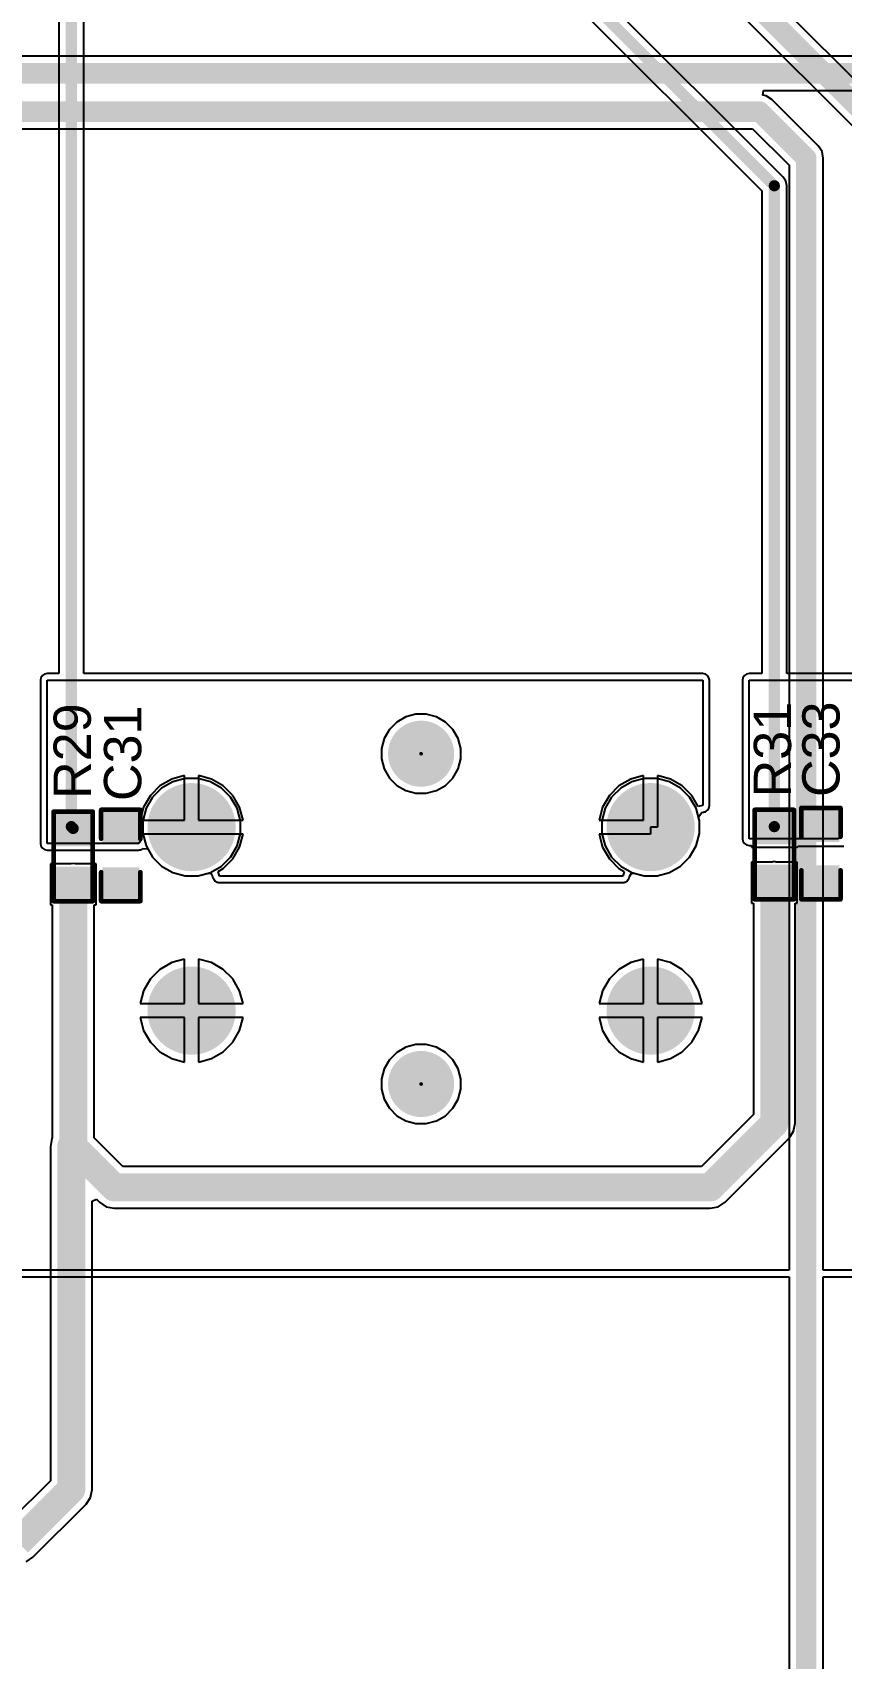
# Model space of a CAD drawing. Header units: millimetres. Extents: x -3 to 175, y -4 to 177.
# Drawn here: x 93.51 to 115.54, y 64.91 to 109.22 of the extents above; entities that cross this region are included whole.
import ezdxf

# ---------------------------------------------------------------- set-up
doc = ezdxf.new("R2010")
doc.units = ezdxf.units.MM
for name, color, linetype in [('BottomLayer', 5, 'Continuous'), ('BottomSolder', 6, 'Continuous'), ('MultiLayer', 9, 'Continuous'), ('PadHoleLayer', 156, 'Continuous'), ('TopLayer', 1, 'Continuous'), ('TopOverlay', 2, 'Continuous'), ('TopPaste', 8, 'Continuous'), ('TopSolder', 216, 'Continuous')]:
    doc.layers.add(name, color=color, linetype=linetype)
doc.styles.add('Arial', font='', dxfattribs={"height": 0.2})
doc.styles.get('Arial').set_extended_font_data('Arial')

# ---------------------------------------------------------------- blocks, each defined once
blk = doc.blocks.new('R___0603_27')
at = {"layer": 'TopLayer'}
for points in [[(-0.381, 0.4445), (-0.381, -0.4445), (-1.143, -0.4445), (-1.143, 0.4445)], [(1.143, 0.4445), (1.143, -0.4445), (0.381, -0.4445), (0.381, 0.4445)]]:
    blk.add_hatch(color=1, dxfattribs=at).paths.add_polyline_path(points)
at = {"layer": 'TopPaste'}
for points in [[(-0.381, 0.4445), (-0.381, -0.4445), (-1.143, -0.4445), (-1.143, 0.4445)], [(1.143, 0.4445), (1.143, -0.4445), (0.381, -0.4445), (0.381, 0.4445)]]:
    blk.add_hatch(color=8, dxfattribs=at).paths.add_polyline_path(points)
at = {"layer": 'TopSolder'}
for points in [[(-0.2794, 0.5461), (-0.2794, -0.5461), (-1.2446, -0.5461), (-1.2446, 0.5461)], [(1.2446, 0.5461), (1.2446, -0.5461), (0.2794, -0.5461), (0.2794, 0.5461)]]:
    blk.add_hatch(color=216, dxfattribs=at).paths.add_polyline_path(points)
at = {"layer": 'TopOverlay', "const_width": 0.127}
for points in [[(-1.2192, 0.5334), (1.2192, 0.5334)], [(-1.2192, 0.5334), (-1.2192, -0.5334)], [(1.2192, 0.5334), (1.2192, -0.5334)], [(-1.2192, -0.5334), (1.2192, -0.5334)]]:
    blk.add_lwpolyline(points, dxfattribs=at)
at = {"layer": 'TopOverlay', "const_width": 0.0635}
for points in [[(-1.25095, 0.5334, 1), (-1.18745, 0.5334, 1)], [(-1.25095, 0.5334, 1), (-1.18745, 0.5334, 1)], [(1.18745, 0.5334, 1), (1.25095, 0.5334, 1)], [(1.18745, 0.5334, 1), (1.25095, 0.5334, 1)], [(-1.25095, -0.5334, 1), (-1.18745, -0.5334, 1)], [(-1.25095, -0.5334, 1), (-1.18745, -0.5334, 1)], [(1.18745, -0.5334, 1), (1.25095, -0.5334, 1)], [(1.18745, -0.5334, 1), (1.25095, -0.5334, 1)]]:
    blk.add_lwpolyline(points, format="xyb", close=True, dxfattribs=at)
blk = doc.blocks.new('R___0603_29')
at = {"layer": 'TopLayer'}
for points in [[(-0.381, 0.4445), (-0.381, -0.4445), (-1.143, -0.4445), (-1.143, 0.4445)], [(1.143, 0.4445), (1.143, -0.4445), (0.381, -0.4445), (0.381, 0.4445)]]:
    blk.add_hatch(color=1, dxfattribs=at).paths.add_polyline_path(points)
at = {"layer": 'TopPaste'}
for points in [[(-0.381, 0.4445), (-0.381, -0.4445), (-1.143, -0.4445), (-1.143, 0.4445)], [(1.143, 0.4445), (1.143, -0.4445), (0.381, -0.4445), (0.381, 0.4445)]]:
    blk.add_hatch(color=8, dxfattribs=at).paths.add_polyline_path(points)
at = {"layer": 'TopSolder'}
for points in [[(-0.2794, 0.5461), (-0.2794, -0.5461), (-1.2446, -0.5461), (-1.2446, 0.5461)], [(1.2446, 0.5461), (1.2446, -0.5461), (0.2794, -0.5461), (0.2794, 0.5461)]]:
    blk.add_hatch(color=216, dxfattribs=at).paths.add_polyline_path(points)
at = {"layer": 'TopOverlay', "const_width": 0.127}
for points in [[(-1.2192, 0.5334), (-1.2192, -0.5334)], [(-1.2192, 0.5334), (1.2192, 0.5334)], [(1.2192, 0.5334), (1.2192, -0.5334)], [(-1.2192, -0.5334), (1.2192, -0.5334)]]:
    blk.add_lwpolyline(points, dxfattribs=at)
at = {"layer": 'TopOverlay', "const_width": 0.0635}
for points in [[(-1.25095, 0.5334, 1), (-1.18745, 0.5334, 1)], [(-1.25095, 0.5334, 1), (-1.18745, 0.5334, 1)], [(1.18745, 0.5334, 1), (1.25095, 0.5334, 1)], [(1.18745, 0.5334, 1), (1.25095, 0.5334, 1)], [(-1.25095, -0.5334, 1), (-1.18745, -0.5334, 1)], [(-1.25095, -0.5334, 1), (-1.18745, -0.5334, 1)], [(1.18745, -0.5334, 1), (1.25095, -0.5334, 1)], [(1.18745, -0.5334, 1), (1.25095, -0.5334, 1)]]:
    blk.add_lwpolyline(points, format="xyb", close=True, dxfattribs=at)
blk = doc.blocks.new('B3F_4055_B_60')
at = {"layer": 'BottomLayer'}
h = blk.add_hatch(color=5, dxfattribs=at)
edge = h.paths.add_edge_path()
edge.add_arc((-6.25, 2.5), 1.15, 0, 360)
h = blk.add_hatch(color=5, dxfattribs=at)
edge = h.paths.add_edge_path()
edge.add_arc((6.25, 2.5), 1.15, 0, 360)
h = blk.add_hatch(color=5, dxfattribs=at)
edge = h.paths.add_edge_path()
edge.add_arc((-6.25, -2.5), 1.15, 0, 360)
h = blk.add_hatch(color=5, dxfattribs=at)
edge = h.paths.add_edge_path()
edge.add_arc((6.25, -2.5), 1.15, 0, 360)
at = {"layer": 'BottomSolder'}
h = blk.add_hatch(color=6, dxfattribs=at)
edge = h.paths.add_edge_path()
edge.add_arc((0, 4.5), 0.0508, 0, 360)
h = blk.add_hatch(color=6, dxfattribs=at)
edge = h.paths.add_edge_path()
edge.add_arc((-6.25, 2.5), 1.201, 0, 360)
h = blk.add_hatch(color=6, dxfattribs=at)
edge = h.paths.add_edge_path()
edge.add_arc((6.25, 2.5), 1.201, 0, 360)
h = blk.add_hatch(color=6, dxfattribs=at)
edge = h.paths.add_edge_path()
edge.add_arc((-6.25, -2.5), 1.201, 0, 360)
h = blk.add_hatch(color=6, dxfattribs=at)
edge = h.paths.add_edge_path()
edge.add_arc((6.25, -2.5), 1.201, 0, 360)
h = blk.add_hatch(color=6, dxfattribs=at)
edge = h.paths.add_edge_path()
edge.add_arc((0, -4.5), 0.0508, 0, 360)
at = {"layer": 'MultiLayer'}
h = blk.add_hatch(color=9, dxfattribs=at)
edge = h.paths.add_edge_path()
edge.add_arc((-6.25, 2.5), 1.15, 0, 360)
h = blk.add_hatch(color=9, dxfattribs=at)
edge = h.paths.add_edge_path()
edge.add_arc((6.25, 2.5), 1.15, 0, 360)
h = blk.add_hatch(color=9, dxfattribs=at)
edge = h.paths.add_edge_path()
edge.add_arc((-6.25, -2.5), 1.15, 0, 360)
h = blk.add_hatch(color=9, dxfattribs=at)
edge = h.paths.add_edge_path()
edge.add_arc((6.25, -2.5), 1.15, 0, 360)
at = {"layer": 'PadHoleLayer'}
h = blk.add_hatch(color=156, dxfattribs=at)
edge = h.paths.add_edge_path()
edge.add_arc((0, 4.5), 0.9, 0, 360)
h = blk.add_hatch(color=156, dxfattribs=at)
edge = h.paths.add_edge_path()
edge.add_arc((-6.25, 2.5), 0.65, 0, 360)
h = blk.add_hatch(color=156, dxfattribs=at)
edge = h.paths.add_edge_path()
edge.add_arc((6.25, 2.5), 0.65, 0, 360)
h = blk.add_hatch(color=156, dxfattribs=at)
edge = h.paths.add_edge_path()
edge.add_arc((-6.25, -2.5), 0.65, 0, 360)
h = blk.add_hatch(color=156, dxfattribs=at)
edge = h.paths.add_edge_path()
edge.add_arc((6.25, -2.5), 0.65, 0, 360)
h = blk.add_hatch(color=156, dxfattribs=at)
edge = h.paths.add_edge_path()
edge.add_arc((0, -4.5), 0.9, 0, 360)
at = {"layer": 'TopLayer'}
h = blk.add_hatch(color=1, dxfattribs=at)
edge = h.paths.add_edge_path()
edge.add_arc((-6.25, 2.5), 1.15, 0, 360)
h = blk.add_hatch(color=1, dxfattribs=at)
edge = h.paths.add_edge_path()
edge.add_arc((6.25, 2.5), 1.15, 0, 360)
h = blk.add_hatch(color=1, dxfattribs=at)
edge = h.paths.add_edge_path()
edge.add_arc((-6.25, -2.5), 1.15, 0, 360)
h = blk.add_hatch(color=1, dxfattribs=at)
edge = h.paths.add_edge_path()
edge.add_arc((6.25, -2.5), 1.15, 0, 360)
at = {"layer": 'TopSolder'}
h = blk.add_hatch(color=216, dxfattribs=at)
edge = h.paths.add_edge_path()
edge.add_arc((0, 4.5), 0.0508, 0, 360)
h = blk.add_hatch(color=216, dxfattribs=at)
edge = h.paths.add_edge_path()
edge.add_arc((-6.25, 2.5), 1.201, 0, 360)
h = blk.add_hatch(color=216, dxfattribs=at)
edge = h.paths.add_edge_path()
edge.add_arc((6.25, 2.5), 1.201, 0, 360)
h = blk.add_hatch(color=216, dxfattribs=at)
edge = h.paths.add_edge_path()
edge.add_arc((-6.25, -2.5), 1.201, 0, 360)
h = blk.add_hatch(color=216, dxfattribs=at)
edge = h.paths.add_edge_path()
edge.add_arc((6.25, -2.5), 1.201, 0, 360)
h = blk.add_hatch(color=216, dxfattribs=at)
edge = h.paths.add_edge_path()
edge.add_arc((0, -4.5), 0.0508, 0, 360)
blk = doc.blocks.new('C___0603_142')
at = {"layer": 'TopLayer'}
for points in [[(-0.381, 0.445), (-0.381, -0.445), (-1.143, -0.445), (-1.143, 0.445)], [(1.143, 0.445), (1.143, -0.445), (0.381, -0.445), (0.381, 0.445)]]:
    blk.add_hatch(color=1, dxfattribs=at).paths.add_polyline_path(points)
at = {"layer": 'TopPaste'}
for points in [[(-0.381, 0.445), (-0.381, -0.445), (-1.143, -0.445), (-1.143, 0.445)], [(1.143, 0.445), (1.143, -0.445), (0.381, -0.445), (0.381, 0.445)]]:
    blk.add_hatch(color=8, dxfattribs=at).paths.add_polyline_path(points)
at = {"layer": 'TopSolder'}
for points in [[(-0.321, 0.504), (-0.321, -0.504), (-1.203, -0.504), (-1.203, 0.504)], [(1.203, 0.504), (1.203, -0.504), (0.321, -0.504), (0.321, 0.504)]]:
    blk.add_hatch(color=216, dxfattribs=at).paths.add_polyline_path(points)
at = {"layer": 'TopOverlay', "const_width": 0.127}
for points in [[(-0.457, 0.533), (-1.245, 0.533)], [(-1.245, -0.533), (-1.245, 0.533)], [(1.245, 0.533), (0.457, 0.533)], [(1.245, -0.533), (1.245, 0.533)], [(-0.457, -0.533), (-1.245, -0.533)], [(1.245, -0.533), (0.457, -0.533)]]:
    blk.add_lwpolyline(points, dxfattribs=at)
at = {"layer": 'TopOverlay', "const_width": 0.0635}
for points in [[(-1.276, 0.533, 1), (-1.213, 0.533, 1)], [(-1.276, 0.533, 1), (-1.213, 0.533, 1)], [(-0.489, 0.533, 1), (-0.425, 0.533, 1)], [(0.425, 0.533, 1), (0.489, 0.533, 1)], [(1.213, 0.533, 1), (1.276, 0.533, 1)], [(1.213, 0.533, 1), (1.276, 0.533, 1)], [(-1.276, -0.533, 1), (-1.213, -0.533, 1)], [(-1.276, -0.533, 1), (-1.213, -0.533, 1)], [(-0.489, -0.533, 1), (-0.425, -0.533, 1)], [(0.425, -0.533, 1), (0.489, -0.533, 1)], [(1.213, -0.533, 1), (1.276, -0.533, 1)], [(1.213, -0.533, 1), (1.276, -0.533, 1)]]:
    blk.add_lwpolyline(points, format="xyb", close=True, dxfattribs=at)
blk = doc.blocks.new('C___0603_144')
at = {"layer": 'TopLayer'}
for points in [[(-0.381, 0.445), (-0.381, -0.445), (-1.143, -0.445), (-1.143, 0.445)], [(1.143, 0.445), (1.143, -0.445), (0.381, -0.445), (0.381, 0.445)]]:
    blk.add_hatch(color=1, dxfattribs=at).paths.add_polyline_path(points)
at = {"layer": 'TopPaste'}
for points in [[(-0.381, 0.445), (-0.381, -0.445), (-1.143, -0.445), (-1.143, 0.445)], [(1.143, 0.445), (1.143, -0.445), (0.381, -0.445), (0.381, 0.445)]]:
    blk.add_hatch(color=8, dxfattribs=at).paths.add_polyline_path(points)
at = {"layer": 'TopSolder'}
for points in [[(-0.321, 0.504), (-0.321, -0.504), (-1.203, -0.504), (-1.203, 0.504)], [(1.203, 0.504), (1.203, -0.504), (0.321, -0.504), (0.321, 0.504)]]:
    blk.add_hatch(color=216, dxfattribs=at).paths.add_polyline_path(points)
at = {"layer": 'TopOverlay', "const_width": 0.127}
for points in [[(-0.457, 0.533), (-1.245, 0.533)], [(-1.245, -0.533), (-1.245, 0.533)], [(1.245, 0.533), (0.457, 0.533)], [(1.245, -0.533), (1.245, 0.533)], [(-0.457, -0.533), (-1.245, -0.533)], [(1.245, -0.533), (0.457, -0.533)]]:
    blk.add_lwpolyline(points, dxfattribs=at)
at = {"layer": 'TopOverlay', "const_width": 0.0635}
for points in [[(-1.276, 0.533, 1), (-1.213, 0.533, 1)], [(-1.276, 0.533, 1), (-1.213, 0.533, 1)], [(-0.489, 0.533, 1), (-0.425, 0.533, 1)], [(0.425, 0.533, 1), (0.489, 0.533, 1)], [(1.213, 0.533, 1), (1.276, 0.533, 1)], [(1.213, 0.533, 1), (1.276, 0.533, 1)], [(-1.276, -0.533, 1), (-1.213, -0.533, 1)], [(-1.276, -0.533, 1), (-1.213, -0.533, 1)], [(-0.489, -0.533, 1), (-0.425, -0.533, 1)], [(0.425, -0.533, 1), (0.489, -0.533, 1)], [(1.213, -0.533, 1), (1.276, -0.533, 1)], [(1.213, -0.533, 1), (1.276, -0.533, 1)]]:
    blk.add_lwpolyline(points, format="xyb", close=True, dxfattribs=at)

msp = doc.modelspace()

# ---------------------------------------------------------------- linework, layer by layer
at = {"layer": 'BottomLayer'}
for p, q in [((134.01, 108.569), (85.689, 108.569)), ((113.399, 107.509), (113.412, 107.636)), ((113.488, 107.492), (113.399, 107.509)), ((113.412, 107.636), (133.817, 107.636)), ((113.639, 107.391), (113.488, 107.492)), ((114.906, 106.124), (113.639, 107.391)), ((85.115, 106.595), (113.116, 106.595)), ((113.116, 106.595), (114.11, 105.601)), ((115.007, 105.973), (114.906, 106.124)), ((115.042, 105.794), (115.007, 105.973)), ((114.11, 105.601), (114.11, 75.492)), ((115.042, 75.492), (115.042, 105.794)), ((103.427, 90.427), (103.227, 90.227)), ((103.673, 90.569), (103.427, 90.427)), ((103.947, 90.643), (103.673, 90.569)), ((104.231, 90.643), (103.947, 90.643)), ((104.505, 90.569), (104.231, 90.643)), ((104.751, 90.427), (104.505, 90.569)), ((104.952, 90.227), (104.751, 90.427)), ((103.085, 89.981), (103.011, 89.707)), ((103.227, 90.227), (103.085, 89.981)), ((105.094, 89.981), (104.952, 90.227)), ((105.167, 89.707), (105.094, 89.981)), ((103.011, 89.707), (103.011, 89.423)), ((105.167, 89.423), (105.167, 89.707)), ((103.011, 89.423), (103.085, 89.149)), ((103.085, 89.149), (103.227, 88.903)), ((104.952, 88.903), (105.094, 89.149)), ((105.094, 89.149), (105.167, 89.423)), ((97.024, 88.627), (96.777, 88.38)), ((97.327, 88.802), (97.024, 88.627)), ((97.665, 88.892), (97.327, 88.802)), ((98.014, 88.892), (97.665, 88.892)), ((98.352, 88.802), (98.014, 88.892)), ((98.655, 88.627), (98.352, 88.802)), ((98.902, 88.38), (98.655, 88.627)), ((103.227, 88.903), (103.427, 88.702)), ((103.427, 88.702), (103.673, 88.56)), ((104.505, 88.56), (104.751, 88.702)), ((104.751, 88.702), (104.952, 88.903)), ((109.524, 88.627), (109.277, 88.38)), ((109.827, 88.802), (109.524, 88.627)), ((110.164, 88.892), (109.827, 88.802)), ((110.514, 88.892), (110.164, 88.892)), ((110.852, 88.802), (110.514, 88.892)), ((111.154, 88.627), (110.852, 88.802)), ((111.402, 88.38), (111.154, 88.627)), ((96.777, 88.38), (96.602, 88.077)), ((99.077, 88.077), (98.902, 88.38)), ((103.673, 88.56), (103.947, 88.487)), ((103.947, 88.487), (104.231, 88.487)), ((104.231, 88.487), (104.505, 88.56)), ((109.277, 88.38), (109.102, 88.077)), ((111.576, 88.077), (111.402, 88.38)), ((96.602, 88.077), (96.512, 87.739)), ((96.512, 87.739), (96.512, 87.39)), ((99.167, 87.739), (99.077, 88.077)), ((99.167, 87.39), (99.167, 87.739)), ((109.102, 88.077), (109.011, 87.739)), ((109.011, 87.739), (109.011, 87.39)), ((111.667, 87.739), (111.576, 88.077)), ((111.667, 87.39), (111.667, 87.739)), ((96.512, 87.39), (96.602, 87.052)), ((99.077, 87.052), (99.167, 87.39)), ((109.011, 87.39), (109.102, 87.052)), ((111.576, 87.052), (111.667, 87.39)), ((96.602, 87.052), (96.777, 86.749)), ((98.902, 86.749), (99.077, 87.052)), ((109.102, 87.052), (109.277, 86.749)), ((111.402, 86.749), (111.576, 87.052)), ((96.777, 86.749), (97.024, 86.502)), ((97.024, 86.502), (97.327, 86.327)), ((98.352, 86.327), (98.655, 86.502)), ((98.655, 86.502), (98.902, 86.749)), ((109.277, 86.749), (109.524, 86.502)), ((109.524, 86.502), (109.827, 86.327)), ((110.852, 86.327), (111.154, 86.502)), ((111.154, 86.502), (111.402, 86.749)), ((97.327, 86.327), (97.665, 86.237)), ((97.665, 86.237), (98.014, 86.237)), ((98.014, 86.237), (98.352, 86.327)), ((109.827, 86.327), (110.164, 86.237)), ((110.164, 86.237), (110.514, 86.237)), ((110.514, 86.237), (110.852, 86.327)), ((97.297, 83.873), (96.977, 83.688)), ((97.649, 83.967), (97.297, 83.873)), ((97.649, 82.755), (97.649, 83.967)), ((98.381, 83.873), (98.03, 83.967)), ((98.03, 83.967), (98.03, 82.755)), ((98.701, 83.688), (98.381, 83.873)), ((109.797, 83.873), (109.477, 83.688)), ((110.149, 83.967), (109.797, 83.873)), ((110.149, 82.755), (110.149, 83.967)), ((110.881, 83.873), (110.53, 83.967)), ((110.53, 83.967), (110.53, 82.755)), ((111.201, 83.688), (110.881, 83.873)), ((96.716, 83.427), (96.531, 83.106)), ((96.977, 83.688), (96.716, 83.427)), ((98.963, 83.427), (98.701, 83.688)), ((99.148, 83.106), (98.963, 83.427)), ((109.216, 83.427), (109.031, 83.106)), ((109.477, 83.688), (109.216, 83.427)), ((111.463, 83.427), (111.201, 83.688)), ((111.647, 83.106), (111.463, 83.427)), ((96.531, 83.106), (96.437, 82.755)), ((99.242, 82.755), (99.148, 83.106)), ((109.031, 83.106), (108.937, 82.755)), ((111.742, 82.755), (111.647, 83.106)), ((96.437, 82.755), (97.649, 82.755)), ((98.03, 82.755), (99.242, 82.755)), ((108.937, 82.755), (110.149, 82.755)), ((110.53, 82.755), (111.742, 82.755)), ((97.649, 82.374), (96.437, 82.374)), ((96.437, 82.374), (96.531, 82.023)), ((96.531, 82.023), (96.716, 81.702)), ((97.649, 81.162), (97.649, 82.374)), ((99.242, 82.374), (98.03, 82.374)), ((98.03, 82.374), (98.03, 81.162)), ((98.963, 81.702), (99.148, 82.023)), ((99.148, 82.023), (99.242, 82.374)), ((110.149, 82.374), (108.937, 82.374)), ((108.937, 82.374), (109.031, 82.023)), ((109.031, 82.023), (109.216, 81.702)), ((110.149, 81.162), (110.149, 82.374)), ((111.742, 82.374), (110.53, 82.374)), ((110.53, 82.374), (110.53, 81.162)), ((111.463, 81.702), (111.647, 82.023)), ((111.647, 82.023), (111.742, 82.374)), ((96.716, 81.702), (96.977, 81.441)), ((98.701, 81.441), (98.963, 81.702)), ((103.673, 81.569), (103.427, 81.427)), ((103.947, 81.642), (103.673, 81.569)), ((104.231, 81.642), (103.947, 81.642)), ((104.505, 81.569), (104.231, 81.642)), ((104.751, 81.427), (104.505, 81.569)), ((109.216, 81.702), (109.477, 81.441)), ((111.201, 81.441), (111.463, 81.702)), ((96.977, 81.441), (97.297, 81.256)), ((97.297, 81.256), (97.649, 81.162)), ((98.03, 81.162), (98.381, 81.256)), ((98.381, 81.256), (98.701, 81.441)), ((103.227, 81.226), (103.085, 80.98)), ((103.427, 81.427), (103.227, 81.226)), ((104.952, 81.226), (104.751, 81.427)), ((105.094, 80.98), (104.952, 81.226)), ((109.477, 81.441), (109.797, 81.256)), ((109.797, 81.256), (110.149, 81.162)), ((110.53, 81.162), (110.881, 81.256)), ((110.881, 81.256), (111.201, 81.441)), ((103.085, 80.98), (103.011, 80.706)), ((103.011, 80.706), (103.011, 80.423)), ((105.167, 80.706), (105.094, 80.98)), ((105.167, 80.423), (105.167, 80.706)), ((103.011, 80.423), (103.085, 80.148)), ((105.094, 80.148), (105.167, 80.423)), ((103.085, 80.148), (103.227, 79.903)), ((103.227, 79.903), (103.427, 79.702)), ((104.751, 79.702), (104.952, 79.903)), ((104.952, 79.903), (105.094, 80.148)), ((103.427, 79.702), (103.673, 79.56)), ((103.673, 79.56), (103.947, 79.487)), ((103.947, 79.487), (104.231, 79.487)), ((104.231, 79.487), (104.505, 79.56)), ((104.505, 79.56), (104.751, 79.702)), ((114.11, 75.492), (92.572, 75.492)), ((135.297, 75.492), (115.042, 75.492)), ((92.249, 75.311), (114.11, 75.311)), ((114.11, 75.311), (114.11, 59.407)), ((115.042, 59.407), (115.042, 75.311)), ((115.042, 75.311), (135.297, 75.311))]:
    msp.add_line(p, q, dxfattribs=at)
at = {"layer": 'BottomLayer', "const_width": 0.559}
for points in [[(85.496, 108.102), (134.01, 108.102)], [(85.115, 107.061), (113.309, 107.061)], [(113.309, 107.061), (114.576, 105.794)], [(114.576, 59.284), (114.576, 105.794)]]:
    msp.add_lwpolyline(points, dxfattribs=at)
at = {"layer": 'BottomLayer', "const_width": 0.279}
for points in [[(113.17, 107.061, 1), (113.449, 107.061, 1)], [(113.17, 107.061, 1), (113.449, 107.061, 1)], [(114.436, 105.794, 1), (114.716, 105.794, 1)], [(114.436, 105.794, 1), (114.716, 105.794, 1)]]:
    msp.add_lwpolyline(points, format="xyb", close=True, dxfattribs=at)
at = {"layer": 'TopLayer'}
for p, q in [((113.946, 105.278), (80.169, 139.054)), ((125.444, 98.38), (84.896, 138.928)), ((79.713, 138.559), (113.371, 104.9)), ((84.1, 138.405), (124.921, 97.584)), ((94.228, 121.146), (94.228, 91.748)), ((94.901, 91.748), (94.901, 121.285)), ((114.018, 105.169), (113.946, 105.278)), ((114.044, 105.04), (114.018, 105.169)), ((114.044, 91.748), (114.044, 105.04)), ((113.371, 104.9), (113.371, 91.748)), ((93.834, 91.735), (93.776, 91.695)), ((93.904, 91.748), (93.834, 91.735)), ((94.228, 91.748), (93.904, 91.748)), ((111.76, 91.748), (94.901, 91.748)), ((111.829, 91.735), (111.76, 91.748)), ((111.888, 91.695), (111.829, 91.735)), ((112.952, 91.735), (112.893, 91.695)), ((113.022, 91.748), (112.952, 91.735)), ((113.371, 91.748), (113.022, 91.748)), ((130.937, 91.748), (114.044, 91.748)), ((93.736, 91.636), (93.722, 91.567)), ((93.722, 91.567), (93.722, 87.122)), ((93.776, 91.695), (93.736, 91.636)), ((93.904, 87.122), (93.904, 91.567)), ((93.904, 91.567), (111.76, 91.567)), ((111.76, 91.567), (111.76, 88.152)), ((111.927, 91.636), (111.888, 91.695)), ((111.941, 91.567), (111.927, 91.636)), ((111.941, 88.152), (111.941, 91.567)), ((112.854, 91.636), (112.84, 91.567)), ((112.84, 91.567), (112.84, 87.249)), ((112.893, 91.695), (112.854, 91.636)), ((113.022, 87.249), (113.022, 91.567)), ((113.022, 91.567), (130.937, 91.567)), ((103.427, 90.427), (103.227, 90.227)), ((103.673, 90.569), (103.427, 90.427)), ((103.947, 90.643), (103.673, 90.569)), ((104.231, 90.643), (103.947, 90.643)), ((104.505, 90.569), (104.231, 90.643)), ((104.751, 90.427), (104.505, 90.569)), ((104.952, 90.227), (104.751, 90.427)), ((103.085, 89.981), (103.011, 89.707)), ((103.227, 90.227), (103.085, 89.981)), ((105.094, 89.981), (104.952, 90.227)), ((105.167, 89.707), (105.094, 89.981)), ((103.011, 89.707), (103.011, 89.423)), ((105.167, 89.423), (105.167, 89.707)), ((103.011, 89.423), (103.085, 89.149)), ((103.085, 89.149), (103.227, 88.903)), ((104.952, 88.903), (105.094, 89.149)), ((105.094, 89.149), (105.167, 89.423)), ((96.977, 88.688), (96.716, 88.427)), ((97.297, 88.873), (96.977, 88.688)), ((97.649, 88.967), (97.297, 88.873)), ((97.649, 87.755), (97.649, 88.967)), ((98.381, 88.873), (98.03, 88.967)), ((98.03, 88.967), (98.03, 87.755)), ((98.701, 88.688), (98.381, 88.873)), ((98.963, 88.427), (98.701, 88.688)), ((103.227, 88.903), (103.427, 88.702)), ((103.427, 88.702), (103.673, 88.56)), ((104.505, 88.56), (104.751, 88.702)), ((104.751, 88.702), (104.952, 88.903)), ((109.477, 88.688), (109.216, 88.427)), ((109.797, 88.873), (109.477, 88.688)), ((110.149, 88.967), (109.797, 88.873)), ((110.149, 87.755), (110.149, 88.967)), ((110.881, 88.873), (110.53, 88.967)), ((110.53, 88.967), (110.53, 87.564)), ((111.201, 88.688), (110.881, 88.873)), ((111.463, 88.427), (111.201, 88.688)), ((96.716, 88.427), (96.531, 88.106)), ((99.148, 88.106), (98.963, 88.427)), ((103.673, 88.56), (103.947, 88.487)), ((103.947, 88.487), (104.231, 88.487)), ((104.231, 88.487), (104.505, 88.56)), ((109.216, 88.427), (109.031, 88.106)), ((111.633, 88.131), (111.463, 88.427)), ((96.531, 88.106), (96.437, 87.755)), ((96.437, 87.755), (97.649, 87.755)), ((98.03, 87.755), (99.242, 87.755)), ((99.242, 87.755), (99.148, 88.106)), ((109.031, 88.106), (108.937, 87.755)), ((108.937, 87.755), (110.149, 87.755)), ((111.753, 88.15), (111.633, 88.131)), ((111.644, 87.825), (111.646, 87.842)), ((111.667, 87.739), (111.644, 87.825)), ((111.646, 87.842), (111.738, 87.964)), ((111.667, 87.39), (111.667, 87.739)), ((111.738, 87.964), (111.78, 87.97)), ((111.76, 88.152), (111.753, 88.15)), ((111.78, 87.97), (111.8, 87.978)), ((111.8, 87.978), (111.822, 87.982)), ((111.822, 87.982), (111.829, 87.985)), ((111.829, 87.985), (111.84, 87.992)), ((111.829, 87.985), (111.829, 87.985)), ((111.829, 87.985), (111.829, 87.985)), ((111.84, 87.992), (111.846, 87.994)), ((111.846, 87.994), (111.855, 88.002)), ((111.855, 88.002), (111.859, 88.005)), ((111.859, 88.005), (111.888, 88.024)), ((111.888, 88.024), (111.908, 88.054)), ((111.888, 88.024), (111.888, 88.024)), ((111.888, 88.024), (111.888, 88.024)), ((111.908, 88.054), (111.927, 88.082)), ((111.927, 88.083), (111.934, 88.118)), ((111.927, 88.082), (111.927, 88.083)), ((111.927, 88.083), (111.927, 88.083)), ((111.934, 88.118), (111.941, 88.152)), ((111.941, 88.152), (111.941, 88.152)), ((111.941, 88.152), (111.941, 88.152)), ((99.242, 87.374), (96.437, 87.374)), ((96.437, 87.374), (96.477, 87.223)), ((99.148, 87.023), (99.242, 87.374)), ((110.339, 87.374), (108.937, 87.374)), ((108.937, 87.374), (109.031, 87.023)), ((110.53, 87.564), (110.339, 87.564)), ((110.339, 87.564), (110.339, 87.374)), ((111.576, 87.052), (111.667, 87.39)), ((115.552, 87.374), (115.457, 87.249)), ((93.722, 87.122), (93.736, 87.053)), ((93.736, 87.053), (93.776, 86.994)), ((93.776, 86.994), (93.834, 86.955)), ((93.834, 86.955), (93.904, 86.941)), ((96.4, 87.122), (93.904, 87.122)), ((93.904, 86.941), (96.4, 86.941)), ((96.477, 87.223), (96.4, 87.122)), ((96.4, 86.941), (96.412, 86.943)), ((96.412, 86.943), (96.424, 86.942)), ((96.424, 86.942), (96.446, 86.95)), ((96.446, 86.95), (96.469, 86.955)), ((96.469, 86.955), (96.479, 86.961)), ((96.479, 86.961), (96.491, 86.965)), ((96.491, 86.965), (96.501, 86.974)), ((96.501, 86.974), (96.515, 86.98)), ((96.515, 86.98), (96.628, 86.969)), ((96.628, 86.969), (96.659, 86.953)), ((96.659, 86.953), (96.777, 86.749)), ((98.963, 86.702), (99.148, 87.023)), ((109.031, 87.023), (109.216, 86.702)), ((111.402, 86.749), (111.576, 87.052)), ((112.84, 87.249), (112.854, 87.18)), ((112.854, 87.18), (112.893, 87.121)), ((112.893, 87.121), (112.952, 87.082)), ((112.952, 87.082), (113.022, 87.068)), ((115.457, 87.249), (113.022, 87.249)), ((113.022, 87.068), (113.085, 87.068)), ((113.085, 87.068), (113.085, 87.02)), ((113.085, 87.02), (114.33, 87.02)), ((114.33, 87.02), (114.355, 87.046)), ((114.33, 87.02), (114.33, 87.02)), ((114.355, 87.046), (115.6, 87.046)), ((94.56, 86.563), (93.993, 86.563)), ((93.993, 86.563), (93.993, 85.446)), ((94.615, 86.574), (94.56, 86.563)), ((94.67, 86.563), (94.615, 86.574)), ((95.237, 86.563), (94.67, 86.563)), ((95.237, 85.446), (95.237, 86.563)), ((96.777, 86.749), (97.024, 86.502)), ((97.024, 86.502), (97.327, 86.327)), ((98.561, 86.36), (98.701, 86.441)), ((98.701, 86.441), (98.963, 86.702)), ((109.216, 86.702), (109.477, 86.441)), ((109.477, 86.441), (109.617, 86.36)), ((110.852, 86.327), (111.154, 86.502)), ((111.154, 86.502), (111.402, 86.749)), ((113.652, 86.614), (113.085, 86.614)), ((113.085, 86.614), (113.085, 85.496)), ((113.707, 86.625), (113.652, 86.614)), ((113.762, 86.614), (113.707, 86.625)), ((114.33, 86.614), (113.762, 86.614)), ((114.33, 85.496), (114.33, 86.614)), ((97.327, 86.327), (97.665, 86.237)), ((97.665, 86.237), (98.014, 86.237)), ((98.014, 86.237), (98.261, 86.303)), ((98.261, 86.303), (98.361, 86.311)), ((98.361, 86.311), (98.412, 86.217)), ((98.412, 86.217), (98.42, 86.186)), ((98.42, 86.186), (98.426, 86.175)), ((98.426, 86.175), (98.428, 86.164)), ((98.428, 86.164), (98.441, 86.144)), ((98.441, 86.144), (98.452, 86.123)), ((98.452, 86.123), (98.461, 86.115)), ((98.461, 86.115), (98.467, 86.105)), ((98.467, 86.105), (98.487, 86.092)), ((98.487, 86.092), (98.505, 86.076)), ((98.505, 86.076), (98.516, 86.072)), ((98.516, 86.072), (98.526, 86.066)), ((98.526, 86.066), (98.549, 86.061)), ((98.549, 86.061), (98.572, 86.053)), ((98.595, 86.233), (98.561, 86.36)), ((98.572, 86.053), (98.584, 86.054)), ((98.584, 86.054), (98.595, 86.052)), ((109.583, 86.233), (98.595, 86.233)), ((98.595, 86.052), (109.583, 86.052)), ((109.617, 86.36), (109.583, 86.233)), ((109.583, 86.052), (109.595, 86.054)), ((109.595, 86.054), (109.607, 86.053)), ((109.607, 86.053), (109.629, 86.061)), ((109.629, 86.061), (109.652, 86.066)), ((109.652, 86.066), (109.662, 86.072)), ((109.662, 86.072), (109.674, 86.076)), ((109.674, 86.076), (109.692, 86.092)), ((109.692, 86.092), (109.711, 86.105)), ((109.711, 86.105), (109.718, 86.115)), ((109.718, 86.115), (109.727, 86.123)), ((109.727, 86.123), (109.737, 86.144)), ((109.737, 86.144), (109.751, 86.164)), ((109.751, 86.164), (109.753, 86.175)), ((109.753, 86.175), (109.758, 86.186)), ((109.758, 86.186), (109.766, 86.217)), ((109.766, 86.217), (109.818, 86.311)), ((109.818, 86.311), (109.918, 86.303)), ((109.918, 86.303), (110.164, 86.237)), ((110.164, 86.237), (110.514, 86.237)), ((110.514, 86.237), (110.852, 86.327)), ((93.993, 85.446), (94.045, 85.446)), ((94.045, 85.446), (94.045, 79.096)), ((95.185, 79.103), (95.185, 85.446)), ((95.185, 85.446), (95.237, 85.446)), ((113.085, 85.496), (113.138, 85.496)), ((113.138, 85.496), (113.138, 79.73)), ((114.277, 79.494), (114.277, 85.496)), ((114.277, 85.496), (114.33, 85.496)), ((97.297, 83.873), (96.977, 83.688)), ((97.649, 83.967), (97.297, 83.873)), ((97.649, 82.755), (97.649, 83.967)), ((98.381, 83.873), (98.03, 83.967)), ((98.03, 83.967), (98.03, 82.755)), ((98.701, 83.688), (98.381, 83.873)), ((109.797, 83.873), (109.477, 83.688)), ((110.149, 83.967), (109.797, 83.873)), ((110.149, 82.755), (110.149, 83.967)), ((110.881, 83.873), (110.53, 83.967)), ((110.53, 83.967), (110.53, 82.755)), ((111.201, 83.688), (110.881, 83.873)), ((96.716, 83.427), (96.531, 83.106)), ((96.977, 83.688), (96.716, 83.427)), ((98.963, 83.427), (98.701, 83.688)), ((99.148, 83.106), (98.963, 83.427)), ((109.216, 83.427), (109.031, 83.106)), ((109.477, 83.688), (109.216, 83.427)), ((111.463, 83.427), (111.201, 83.688)), ((111.647, 83.106), (111.463, 83.427)), ((96.531, 83.106), (96.437, 82.755)), ((99.242, 82.755), (99.148, 83.106)), ((109.031, 83.106), (108.937, 82.755)), ((111.742, 82.755), (111.647, 83.106)), ((96.437, 82.755), (97.649, 82.755)), ((98.03, 82.755), (99.242, 82.755)), ((108.937, 82.755), (110.149, 82.755)), ((110.53, 82.755), (111.742, 82.755)), ((97.649, 82.374), (96.437, 82.374)), ((96.437, 82.374), (96.531, 82.023)), ((96.531, 82.023), (96.716, 81.702)), ((97.649, 81.162), (97.649, 82.374)), ((99.242, 82.374), (98.03, 82.374)), ((98.03, 82.374), (98.03, 81.162)), ((98.963, 81.702), (99.148, 82.023)), ((99.148, 82.023), (99.242, 82.374)), ((110.149, 82.374), (108.937, 82.374)), ((108.937, 82.374), (109.031, 82.023)), ((109.031, 82.023), (109.216, 81.702)), ((110.149, 81.162), (110.149, 82.374)), ((111.742, 82.374), (110.53, 82.374)), ((110.53, 82.374), (110.53, 81.162)), ((111.463, 81.702), (111.647, 82.023)), ((111.647, 82.023), (111.742, 82.374)), ((96.716, 81.702), (96.977, 81.441)), ((98.701, 81.441), (98.963, 81.702)), ((103.673, 81.569), (103.427, 81.427)), ((103.947, 81.642), (103.673, 81.569)), ((104.231, 81.642), (103.947, 81.642)), ((104.505, 81.569), (104.231, 81.642)), ((104.751, 81.427), (104.505, 81.569)), ((109.216, 81.702), (109.477, 81.441)), ((111.201, 81.441), (111.463, 81.702)), ((96.977, 81.441), (97.297, 81.256)), ((97.297, 81.256), (97.649, 81.162)), ((98.03, 81.162), (98.381, 81.256)), ((98.381, 81.256), (98.701, 81.441)), ((103.227, 81.226), (103.085, 80.98)), ((103.427, 81.427), (103.227, 81.226)), ((104.952, 81.226), (104.751, 81.427)), ((105.094, 80.98), (104.952, 81.226)), ((109.477, 81.441), (109.797, 81.256)), ((109.797, 81.256), (110.149, 81.162)), ((110.53, 81.162), (110.881, 81.256)), ((110.881, 81.256), (111.201, 81.441)), ((103.085, 80.98), (103.011, 80.706)), ((103.011, 80.706), (103.011, 80.423)), ((105.167, 80.706), (105.094, 80.98)), ((105.167, 80.423), (105.167, 80.706)), ((103.011, 80.423), (103.085, 80.148)), ((105.094, 80.148), (105.167, 80.423)), ((103.085, 80.148), (103.227, 79.903)), ((103.227, 79.903), (103.427, 79.702)), ((104.751, 79.702), (104.952, 79.903)), ((104.952, 79.903), (105.094, 80.148)), ((103.427, 79.702), (103.673, 79.56)), ((103.673, 79.56), (103.947, 79.487)), ((103.947, 79.487), (104.231, 79.487)), ((104.231, 79.487), (104.505, 79.56)), ((104.505, 79.56), (104.751, 79.702)), ((113.138, 79.73), (111.727, 78.319)), ((114.234, 79.276), (114.277, 79.494)), ((94.038, 79.085), (93.994, 78.867)), ((93.994, 78.867), (93.994, 69.756)), ((94.045, 79.096), (94.038, 79.085)), ((95.969, 78.319), (95.185, 79.103)), ((112.366, 77.347), (114.11, 79.091)), ((114.11, 79.091), (114.234, 79.276)), ((111.727, 78.319), (95.969, 78.319)), ((95.134, 77.376), (95.251, 77.425)), ((95.134, 69.52), (95.134, 77.376)), ((95.251, 77.425), (95.33, 77.347)), ((95.33, 77.347), (95.515, 77.223)), ((95.515, 77.223), (95.733, 77.18)), ((95.733, 77.18), (111.963, 77.18)), ((111.963, 77.18), (112.181, 77.223)), ((112.181, 77.223), (112.366, 77.347)), ((93.994, 69.756), (92.88, 68.642)), ((93.519, 67.669), (94.967, 69.117)), ((94.967, 69.117), (95.091, 69.302)), ((95.091, 69.302), (95.134, 69.52)), ((93.334, 67.546), (93.519, 67.669))]:
    msp.add_line(p, q, dxfattribs=at)
for points, const_width in [([(79.833, 138.915), (113.707, 105.04)], 0.305), ([(84.43, 138.735), (125.251, 97.914)], 0.559), ([(94.564, 87.579), (94.564, 121.285)], 0.305), ([(113.707, 87.579), (113.707, 105.04)], 0.305), ([(94.564, 87.579), (94.615, 87.528)], 0.305), ([(113.707, 79.494), (113.707, 86.055)], 0.762), ([(94.615, 78.867), (94.615, 86.004)], 0.762), ([(111.963, 77.749), (113.707, 79.494)], 0.762), ([(94.564, 69.52), (94.564, 78.867)], 0.762), ([(94.615, 78.867), (95.733, 77.749)], 0.762), ([(95.733, 77.749), (111.963, 77.749)], 0.762), ([(93.116, 68.072), (94.564, 69.52)], 0.762)]:
    msp.add_lwpolyline(points, dxfattribs=dict(at, const_width=const_width))
for points, const_width in [([(113.631, 105.04, 1), (113.784, 105.04, 1)], 0.152), ([(113.631, 105.04, 1), (113.784, 105.04, 1)], 0.152), ([(94.488, 87.579, 1), (94.64, 87.579, 1)], 0.152), ([(94.488, 87.579, 1), (94.64, 87.579, 1)], 0.152), ([(113.631, 87.579, 1), (113.784, 87.579, 1)], 0.152), ([(94.539, 87.528, 1), (94.691, 87.528, 1)], 0.152), ([(113.517, 86.055, 1), (113.898, 86.055, 1)], 0.381), ([(94.425, 86.004, 1), (94.806, 86.004, 1)], 0.381), ([(113.517, 79.494, 1), (113.898, 79.494, 1)], 0.381), ([(113.517, 79.494, 1), (113.898, 79.494, 1)], 0.381), ([(94.374, 78.867, 1), (94.755, 78.867, 1)], 0.381), ([(94.425, 78.867, 1), (94.806, 78.867, 1)], 0.381), ([(94.425, 78.867, 1), (94.806, 78.867, 1)], 0.381), ([(95.542, 77.749, 1), (95.923, 77.749, 1)], 0.381), ([(95.542, 77.749, 1), (95.923, 77.749, 1)], 0.381), ([(111.773, 77.749, 1), (112.154, 77.749, 1)], 0.381), ([(111.773, 77.749, 1), (112.154, 77.749, 1)], 0.381), ([(94.374, 69.52, 1), (94.755, 69.52, 1)], 0.381), ([(94.374, 69.52, 1), (94.755, 69.52, 1)], 0.381)]:
    msp.add_lwpolyline(points, format="xyb", close=True, dxfattribs=dict(at, const_width=const_width))

# ---------------------------------------------------------------- block references
msp.add_blockref('B3F_4055_B_60', (104.089, 85.065))
for name, p, rotation in [('R___0603_29', (94.615, 86.766), 90), ('C___0603_144', (95.91, 86.792), 270), ('R___0603_27', (113.707, 86.817), 90), ('C___0603_142', (114.977, 86.843), 270)]:
    msp.add_blockref(name, p, dxfattribs=dict(rotation=rotation))

# ---------------------------------------------------------------- texts
at = {"layer": 'TopOverlay', "style": 'Arial'}
for s, p in [('R29', (95.097, 88.333)), ('R31', (114.164, 88.375)), ('C33', (115.485, 88.384)), ('C31', (96.469, 88.274))]:
    msp.add_text(s, height=1.016, rotation=90, dxfattribs=at).set_placement(p)

doc.saveas('drawing.dxf')
